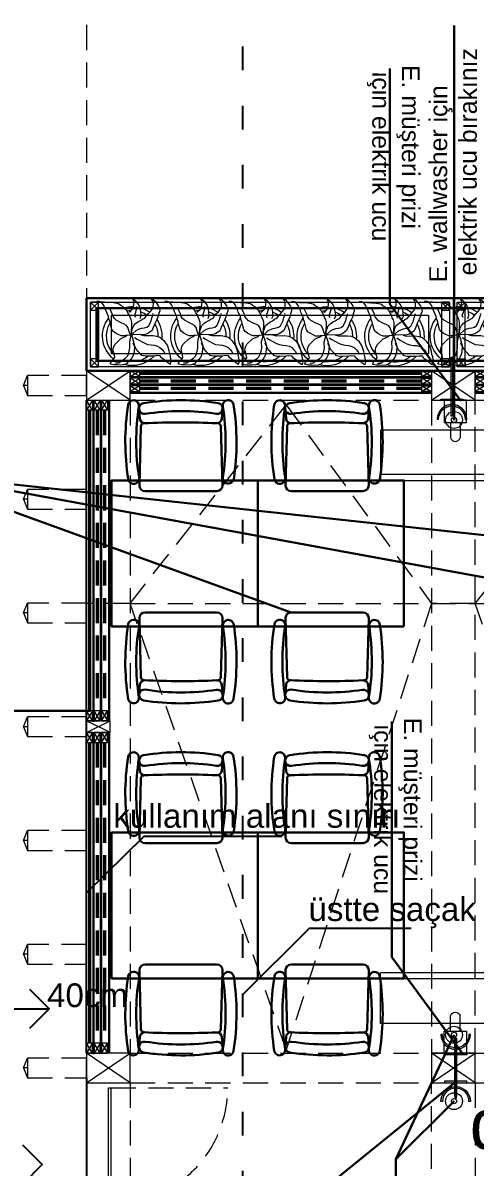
# Model space of a CAD drawing. Header units: millimetres. Extents: x 54215 to 67697, y 23496 to 56611.
# Drawn here: x 55730 to 55959, y 47122 to 47702 of the extents above; entities that cross this region are included whole.
import ezdxf

# ---------------------------------------------------------------- set-up
doc = ezdxf.new("R2010")
doc.units = ezdxf.units.MM
doc.linetypes.add('ACAD_ISO03W100', pattern=[30, 12, -18])
doc.linetypes.add('DASHED', pattern=[19.049999999999997, 12.7, -6.349999999999998])
for name, color, linetype, lineweight in [('- 0.20', 41, 'Continuous', 20), ('- 0.25', 43, 'Continuous', 25), ('b_ince', 87, 'Continuous', 15), ('no3_barisol', 50, 'Continuous', 13), ('no3_cam kesit arka', 141, 'Continuous', 18), ('no3_duvar kaplama', 8, 'Continuous', 0), ('no3_elektrik işaretleri', 10, 'Continuous', 0), ('no3_kutu profil gorunus', 8, 'Continuous', 0), ('no3_kutuprofil kesit', 74, 'Continuous', 18), ('t_elektrik', 1, 'Continuous', 30), ('t_tefriş', 206, 'Continuous', 30)]:
    doc.layers.add(name, color=color, linetype=linetype, lineweight=lineweight)
doc.layers.add('0 rölöve', color=7, linetype='Continuous', true_color=0xf1380e)
doc.styles.get("Standard").update_dxf_attribs({"font": 'arial.ttf'})

# ---------------------------------------------------------------- blocks, each defined once
blk = doc.blocks.new('K-BKLEME')
for p, q in [((-25.67308541322859, 45.21896280599077), (-26.13287398927514, 50.81808646348628)), ((25.53786304992673, 45.29546845687428), (25.98092019616547, 50.8959409040661)), ((-25.0743366262634, 40.48891018859618), (-25.96838146138248, 3.461208921705916)), ((25.95792395230228, 3.538783266897041), (24.95324965356849, 40.563647977396)), ((-22.46315661254084, -0.0335584180554065), (22.46315661254084, 0.0335584180554065))]:
    blk.add_line(p, q)
for points in [[(-26.22592691858915, 8.511760467656984, -0.0775043335886923), (-26.2923548474032, 52.97693656537325, 0.9999999999999962), (-33.0399693910822, 54.01887292740849, 0.0775043335886923), (-32.9703981870282, 7.449667853143808, 1.000000000000011)], [(-22.30484118918401, 48.33121144461831, -0.0775043335886923), (22.16033490853215, 48.39763937343235, 0.9999999999999962), (23.20227127056773, 55.14525391711156, 0.0775043335886923), (-23.36693380369707, 55.07568271305735, 1.000000000000011)], [(26.20037793713937, 8.590081777782473, 0.0775043335886923), (26.13395000832543, 53.05525787549862, -0.9999999999999962), (32.87842127676447, 54.11735049001134, -0.0775043335886923), (32.94799248081881, 7.548145415746772, -1.000000000000011)]]:
    blk.add_lwpolyline(points, format="xyb", close=True)
for centre, radius, start, end in [((-22.68314957945289, 45.46449021770349), 3, 184.6944788809333, 272.6483958401989), ((0.0608811492120367, -459.7664506150143), 502.7702204448715, 87.45145944091986, 92.64839584019896), ((22.54720696153754, 45.53206127371224), 3, 267.5227959762041, 355.4767129354668), ((-23.07491936683016, 40.44063366553717), 1.999999999999999, 92.71973237548004, 178.6168451502175), ((22.95398556215741, 40.50939769816539), 1.999999999999993, 1.554346666182492, 87.45145944091992), ((-22.46838536708128, 3.466437676246357), 3.499999999999991, 180.0855959082045, 270.085595908199), ((22.45792785800063, 3.533554512357055), 3.5, 270.0855959082012, 0.0855959081956659)]:
    blk.add_arc(centre, radius, start, end)
blk = doc.blocks.new('cicek9')
at = {"linetype": 'Continuous'}
for p, q in [((-0.2706669500165333, 0.1233234913505043), (-0.2736232993137833, 0.105597202034005)), ((-0.2736232993137833, 0.105597202034005), (-0.2736232993137833, 0.0701446234010064)), ((-0.2617979021247834, 0.1410497806670605), (-0.2706669500165333, 0.1233234913505043)), ((-0.2617979021247834, 0.1233234913505043), (-0.2617979021247834, 0.1410497806670605)), ((-0.2558852035302834, 0.105597202034005), (-0.2617979021247834, 0.1233234913505043)), ((-0.2411034570440336, 0.0849165311647653), (-0.2558852035302834, 0.105597202034005)), ((-0.2204090119632838, 0.0730990049537468), (-0.2411034570440336, 0.0849165311647653)), ((-0.2736232993137833, 0.0701446234010064), (-0.2706669500165333, 0.052418334084507)), ((-0.2706669500165333, 0.052418334084507), (-0.2617979021247834, 0.0346920447679509)), ((-0.2617979021247834, 0.0346920447679509), (-0.2440598063412835, 0.0228745185569892)), ((-0.2440598063412835, 0.0228745185569892), (-0.2263217105577837, 0.0081026107931734)), ((-0.2263217105577837, 0.0081026107931734), (-0.2085836147742839, -0.0037149154177882)), ((-0.2026709161797839, 0.0671902418482091), (-0.2204090119632838, 0.0730990049537468)), ((-0.1849328203962841, 0.0642358602954687), (-0.2026709161797839, 0.0671902418482091)), ((-0.1642383753155343, 0.0583270971899879), (-0.1849328203962841, 0.0642358602954687)), ((-0.1465002795320345, 0.052418334084507), (-0.1642383753155343, 0.0583270971899879)), ((-0.1287621837485346, 0.0553727156372475), (-0.1465002795320345, 0.052418334084507)), ((-0.1110240879650348, 0.0553727156372475), (-0.1287621837485346, 0.0553727156372475)), ((-0.09032964288428501, 0.0583270971899879), (-0.1110240879650348, 0.0553727156372475)), ((-0.0696351978035352, 0.0583270971899879), (-0.09032964288428501, 0.0583270971899879)), ((-0.0785042456952851, -0.0421218756035842), (-0.0075518625612858, 0.005148229240433)), ((-0.0518971020200354, 0.0553727156372475), (-0.0696351978035352, 0.0583270971899879)), ((-0.0341590062365356, 0.0435551894262289), (-0.0518971020200354, 0.0553727156372475)), ((-0.0164209104530357, 0.02878328166247), (-0.0341590062365356, 0.0435551894262289)), ((-0.0016391639667859, 0.0110569923459707), (-0.0164209104530357, 0.02878328166247)), ((-0.0075518625612858, 0.005148229240433), (-0.0016391639667859, 0.0081026107931734)), ((-0.2085836147742839, -0.0037149154177882), (-0.190845518990784, -0.0125780600760663)), ((-0.190845518990784, -0.0125780600760663), (-0.1553693274237844, -0.0362131124980465)), ((-0.1553693274237844, -0.0362131124980465), (-0.1346748823430346, -0.048030638709065)), ((-0.1346748823430346, -0.048030638709065), (-0.09624234147878499, -0.048030638709065)), ((-0.09624234147878499, -0.048030638709065), (-0.0785042456952851, -0.0421218756035842))]:
    blk.add_line(p, q, dxfattribs=at)
for points in [[(0.0220116304112139, 0.306495147621149), (0.0397497261947137, 0.321267055384908), (0.0427060754919637, 0.3242214369376484)], [(0.0279243290057139, 0.0258289001097296), (0.0456624247892137, 0.0346920447679509), (0.0634005205727135, 0.0465095709789694), (0.0752259177617134, 0.0671902418482091), (0.0840949656534633, 0.0849165311647653), (0.0900076642479633, 0.1026428204812646), (0.0900076642479633, 0.1203691097977639), (0.0781822670589634, 0.1558216884307626), (0.0693132191672135, 0.1735479777473188), (0.0663568698699635, 0.1912742670638181), (0.0574878219782136, 0.2090005563803174), (0.0515751233837136, 0.2444531350133161), (0.0456624247892137, 0.2621794243298723), (0.0397497261947137, 0.2976320029628709), (0.0397497261947137, 0.3153582922793703), (0.0486187740864637, 0.3330845815958696), (0.0634005205727135, 0.3449021078068881)], [(-0.0016391639667859, 0.0081026107931734), (-0.0105082118585358, 0.0258289001097296), (-0.0400717048310355, 0.0612814787427283), (-0.0548534513172854, 0.081962149611968), (-0.0607661499117853, 0.0996884389284674), (-0.0637224992090353, 0.1174147282450235), (-0.0696351978035352, 0.1351410175615229), (-0.0696351978035352, 0.1528673068780222), (-0.0725915471007852, 0.1705935961945215), (-0.0666788485062853, 0.206046174827577), (-0.0578098006145353, 0.2237724641440764), (-0.0518971020200354, 0.2414987534605757), (-0.0164209104530357, 0.2769513320936312), (0.0013171853304641, 0.2887688583045929), (0.0190552811139639, 0.3035407660683518), (0.0220116304112139, 0.306495147621149)], [(0.0042735346277141, 0.0140113738987111), (0.0013171853304641, 0.0317376632152104), (-0.0105082118585358, 0.0671902418482091), (-0.0105082118585358, 0.0849165311647653), (-0.0016391639667859, 0.1026428204812646), (0.010186233222214, 0.1203691097977639), (0.0279243290057139, 0.1558216884307626), (0.0308806783029638, 0.1735479777473188), (0.0308806783029638, 0.1912742670638181), (0.0249679797084639, 0.2090005563803174), (0.0190552811139639, 0.2444531350133161), (0.0190552811139639, 0.2503618981188538)], [(-0.1169367865595348, 0.0701446234010064), (-0.1346748823430346, 0.081962149611968), (-0.1465002795320345, 0.1026428204812646), (-0.1553693274237844, 0.1203691097977639), (-0.1612820260182843, 0.1380953991142633), (-0.1642383753155343, 0.1558216884307626), (-0.1642383753155343, 0.1765023593000592), (-0.1612820260182843, 0.1942286486165585), (-0.1524129781265344, 0.2119549379330579), (-0.1494566288292844, 0.1942286486165585), (-0.1346748823430346, 0.1765023593000592), (-0.1169367865595348, 0.1587760699835599), (-0.099198690776035, 0.1528673068780222), (-0.0814605949925351, 0.1499129253252818), (-0.0785042456952851, 0.1499129253252818)], [(-0.09328599218153501, 0.0937796758229865), (-0.099198690776035, 0.1115059651394858), (-0.1169367865595348, 0.1233234913505043), (-0.1346748823430346, 0.1380953991142633), (-0.1465002795320345, 0.1528673068780222)], [(-0.0105082118585358, 0.0110569923459139), (-0.0459844034255355, 0.0169657554514515), (-0.0637224992090353, 0.0140113738987111), (-0.0844169442897851, 0.0081026107931734), (-0.1021550400732849, -0.0007605338650478), (-0.1198931358567847, -0.0066692969705855), (-0.1376312316402846, -0.0066692969705855), (-0.1553693274237844, 0.0021938476876926), (-0.1731074232072842, 0.0140113738987111), (-0.190845518990784, 0.02878328166247), (-0.2085836147742839, 0.0406008078734885), (-0.2115399640715339, 0.0465095709789694)], [(0.2407814784077118, -0.07166569113110201), (0.223043382624212, -0.0628025464728239), (0.2053052868407121, -0.0598481649200835), (0.1875671910572123, -0.0539394018146027), (0.1786981431654624, -0.0362131124981033), (0.1668727459764625, -0.0007605338650478), (0.1491346501929627, 0.0140113738987111), (0.1313965544094628, 0.0228745185569324), (0.0781822670589634, 0.0317376632152104), (0.0427060754919637, 0.0258289001097296), (0.0249679797084639, 0.0258289001097296), (0.0042735346277141, 0.0140113738987111), (-0.0045955132640358, 0.0081026107931734)], [(0.0013171853304641, 0.0081026107931734), (0.007229883924964001, -0.0125780600760663), (0.0249679797084639, -0.0657569280256212), (0.0545314726809636, -0.1012095066586198), (0.0722695684644634, -0.1159814144223787), (0.0900076642479633, -0.1248445590806568), (0.1077457600314631, -0.1307533221861377), (0.1284402051122129, -0.1337077037388781), (0.1461783008957127, -0.1366620852916753), (0.1668727459764625, -0.1307533221861377), (0.1846108417599623, -0.1218901775278596), (0.2023489375434622, -0.1071182697641575), (0.223043382624212, -0.0923463620003418), (0.2378251291104618, -0.0746200726838424), (0.2407814784077118, -0.07166569113110201)], [(0.0042735346277141, 0.0110569923459139), (0.0220116304112139, -0.0066692969705855), (0.0397497261947137, -0.0214412047343444), (0.0634005205727135, -0.0568937833673431), (0.0811386163562134, -0.0746200726838424), (0.0988767121397132, -0.0893919804476013), (0.116614807923213, -0.0982551251058794), (0.1343529037067128, -0.1012095066586198), (0.1875671910572123, -0.1012095066586198), (0.2053052868407121, -0.0893919804476013), (0.2053052868407121, -0.0864375988948609)], [(-0.0548534513172854, -0.0273499678398253), (-0.0696351978035352, -0.0450762571563246), (-0.1228494851540347, -0.0805288357893801), (-0.1405875809375345, -0.0982551251058794), (-0.1553693274237844, -0.1189357959751192), (-0.1642383753155343, -0.1543883746081747), (-0.1642383753155343, -0.1987040978994514), (-0.1524129781265344, -0.2341566765324501), (-0.1435439302347845, -0.2518829658489494), (-0.1376312316402846, -0.2696092551654488), (-0.1198931358567847, -0.3050618337985043), (-0.1051113893705349, -0.3168793600095228)], [(-0.0075518625612858, -0.018486823181604), (-0.0164209104530357, -0.0391674940508438), (-0.0430280541282855, -0.0923463620003418), (-0.0548534513172854, -0.1100726513168979), (-0.0725915471007852, -0.1277989406333972), (-0.09032964288428501, -0.1425708483971562), (-0.1051113893705349, -0.1602971377136555), (-0.1139804372622848, -0.1780234270301548), (-0.1169367865595348, -0.195749716346711), (-0.1198931358567847, -0.2164303872159508), (-0.1169367865595348, -0.2282479134269693)], [(-0.1051113893705349, -0.3198337415622632), (-0.09624234147878499, -0.2991530706929666), (-0.09328599218153501, -0.2814267813764672), (-0.0814605949925351, -0.2459742027434686), (-0.0814605949925351, -0.2282479134269693), (-0.0637224992090353, -0.2134760056632103), (-0.0459844034255355, -0.2046128610049323), (0.007229883924964001, -0.1691602823719336), (0.0220116304112139, -0.1514339930553774), (0.0249679797084639, -0.1337077037388781), (0.0279243290057139, -0.1130270328696383), (0.0308806783029638, -0.09530074355313901), (0.0279243290057139, -0.0775744542365828), (0.0249679797084639, -0.0568937833673431), (0.0220116304112139, -0.0450762571563246)]]:
    blk.add_lwpolyline(points, dxfattribs=at)
for radius, start, end in [(0.2090813910386985, 109.0006680868756, 126.8665022892906), (0.1812038722335387, 113.3713546191426, 122.6232966501887), (0.2090813910386985, 343.797726471946, 72.69853359805387), (0.1812038722335387, 349.1695778391774, 66.16952485948059), (0.2090813910386985, 139.9640332753135, 161.4682798463648), (0.1812038722335387, 144.5869721537082, 160.5863775336564), (0.2090813910386985, 180.9322348787377, 220.3044941656974), (0.1812038722335387, 186.2472478007371, 216.029800480286), (0.2090813910386985, 257.5001853062674, 320.8039251011957), (0.1812038722335387, 266.7099980285414, 312.8027757249753)]:
    blk.add_arc((0, 0), radius, start, end, dxfattribs=at)
blk = doc.blocks.new('plan girişblok')
for p, q in [((3125.069556933275, 3290.959348802062), (3125.069556933275, 3290.163495166416)), ((3299.736223599956, 3290.959348802062), (3299.736223599956, 3290.163495166416)), ((3103.069556933273, 2947.959348802062), (3103.069556933275, 3278.959348802062)), ((3106.069556933275, 3116.459348802062), (3106.865410568918, 3116.459348802062)), ((3106.069556933275, 3105.459348802062), (3106.865410568918, 3105.459348802062)), ((3106.069556933273, 2947.959348802062), (3106.865410568918, 2947.959348802062)), ((3103.069556933273, 2935.459348802062), (3103.069556933273, 2581.959348802062))]:
    blk.add_line(p, q)
at = {"layer": '0 rölöve'}
blk.add_line((2992.396362417471, 2970.458305577224), (3084.071321958078, 2970.458305577224), dxfattribs=at)
for points in [[(3074.071321958078, 2980.458305577224), (3084.071321958078, 2970.458305577224), (3074.071321958078, 2960.458305577224)], [(3070.569556933273, 2901.459348802062), (3080.569556933273, 2891.459348802062), (3070.569556933273, 2881.459348802062)]]:
    blk.add_lwpolyline(points, dxfattribs=at)
at = {"layer": 'no3_cam kesit arka'}
for p, q in [((3272.736223599947, 3292.959348802062), (3130.069556933275, 3292.959348802062)), ((3272.736223599947, 3292.459348802062), (3130.069556933275, 3292.459348802062)), ((3272.736223599947, 3291.959348802062), (3130.069556933275, 3291.959348802062)), ((3104.069556933275, 3273.959348802062), (3104.069556933275, 3121.459348802062)), ((3104.569556933275, 3273.959348802062), (3104.569556933275, 3121.459348802062)), ((3105.069556933275, 3273.959348802062), (3105.069556933275, 3121.459348802062)), ((3104.069556933275, 3105.459348802062), (3104.069556933273, 2952.959348802062)), ((3104.569556933275, 3105.459348802062), (3104.569556933273, 2952.959348802062)), ((3105.069556933275, 3105.459348802062), (3105.069556933273, 2952.959348802062))]:
    blk.add_line(p, q, dxfattribs=at)
at = {"layer": 'no3_cam kesit arka', "linetype": 'DASHED'}
for p, q in [((3272.736223599947, 3289.163495166417), (3130.069556933275, 3289.163495166417)), ((3272.736223599947, 3288.663495166416), (3130.069556933275, 3288.663495166416)), ((3272.736223599947, 3288.163495166417), (3130.069556933275, 3288.163495166417)), ((3272.736223599947, 3285.367641530771), (3130.069556933275, 3285.367641530771)), ((3272.736223599947, 3284.867641530771), (3130.069556933275, 3284.867641530771)), ((3272.736223599947, 3284.367641530771), (3130.069556933275, 3284.367641530771)), ((3107.865410568919, 3273.959348802062), (3107.865410568919, 3121.459348802062)), ((3108.365410568918, 3273.959348802062), (3108.365410568918, 3121.459348802062)), ((3108.865410568919, 3273.959348802062), (3108.865410568919, 3121.459348802062)), ((3111.661264204566, 3273.959348802062), (3111.661264204566, 3121.459348802062)), ((3112.161264204566, 3273.959348802062), (3112.161264204566, 3121.459348802062)), ((3112.661264204566, 3273.959348802062), (3112.661264204566, 3121.459348802062)), ((3107.865410568919, 3105.459348802062), (3107.865410568919, 2952.959348802062)), ((3108.365410568918, 3105.459348802062), (3108.365410568918, 2952.959348802062)), ((3108.865410568919, 3105.459348802062), (3108.865410568919, 2952.959348802062)), ((3111.661264204566, 3105.459348802062), (3111.661264204564, 2952.959348802062)), ((3112.161264204566, 3105.459348802062), (3112.161264204564, 2952.959348802062)), ((3112.661264204566, 3105.459348802062), (3112.661264204564, 2952.959348802062))]:
    blk.add_line(p, q, dxfattribs=at)
at = {"layer": 'no3_cam kesit arka'}
blk.add_lwpolyline([(3114.069556933273, 2930.346592286682), (3115.275674265309, 2930.346592286682), (3115.275674265309, 2811.927875057765), (3114.069556933273, 2811.927875057765)], close=True, dxfattribs=at)
at = {"layer": 'no3_duvar kaplama', "linetype": 'DASHED'}
for p, q in [((3103.069556933275, 3488.292900018285), (3103.069556933273, 2375.125797585839)), ((3071.069556933275, 3286.459348802062), (3073.069556933275, 3291.459348802062)), ((3125.069556933275, 3293.959348802062), (3627.069556933275, 3293.959348802062)), ((3073.069556933275, 3286.459348802062), (3071.069556933275, 3286.459348802062)), ((3073.069556933275, 3286.459348802062), (3071.069556933275, 3286.459348802062)), ((3071.069556933275, 3286.459348802062), (3073.069556933275, 3281.459348802062)), ((3125.069556933275, 3278.959348802062), (3125.069556933273, 2947.959348802062)), ((3125.069556933275, 3278.959348802062), (3627.069556933275, 3278.959348802062)), ((3277.736223599945, 3278.959348802069), (3277.736223599937, 2947.959348802065)), ((3299.736223599956, 2947.959348802065), (3299.736223599945, 3278.959348802069)), ((3125.069556933275, 3175.959348802062), (3204.126457295899, 3276.673984675181)), ((3204.126457295899, 3276.673984675181), (3277.736223599945, 3175.959348802069)), ((3299.736223599956, 3175.959348802069), (3379.793123962576, 3276.673984675181)), ((3071.069556933275, 3228.792682135398), (3073.069556933275, 3233.792682135398)), ((3073.069556933275, 3228.792682135398), (3071.069556933275, 3228.792682135398)), ((3073.069556933275, 3228.792682135398), (3071.069556933275, 3228.792682135398)), ((3071.069556933275, 3228.792682135398), (3073.069556933275, 3223.792682135398)), ((3071.069556933275, 3171.126015468726), (3073.069556933275, 3176.126015468726)), ((3125.068474946071, 3175.959348802062), (3103.068474946071, 3175.959348802062)), ((3125.068474946071, 3175.959348802062), (3627.069556933275, 3175.959348802062)), ((3204.103173928639, 2949.830476905288), (3125.068474946071, 3175.959348802062)), ((3277.736223599945, 3175.959348802069), (3204.103173928639, 2949.830476905288)), ((3299.736223599945, 3175.959348802069), (3277.736223599945, 3175.959348802069)), ((3379.769840595318, 2949.830476905292), (3299.735141612752, 3175.959348802069)), ((3073.069556933275, 3171.126015468726), (3071.069556933275, 3171.126015468726)), ((3073.069556933275, 3171.126015468726), (3071.069556933275, 3171.126015468726)), ((3071.069556933275, 3171.126015468726), (3073.069556933275, 3166.126015468726)), ((3071.069556933275, 3113.459348802062), (3073.069556933275, 3118.459348802062)), ((3073.069556933275, 3113.459348802062), (3071.069556933275, 3113.459348802062)), ((3073.069556933275, 3113.459348802062), (3071.069556933275, 3113.459348802062)), ((3071.069556933275, 3113.459348802062), (3073.069556933275, 3108.459348802062)), ((3071.069556933273, 3055.79268213539), (3073.069556933273, 3060.792682135391)), ((3073.069556933273, 3055.79268213539), (3071.069556933273, 3055.79268213539)), ((3073.069556933273, 3055.79268213539), (3071.069556933273, 3055.79268213539)), ((3071.069556933273, 3055.79268213539), (3073.069556933273, 3050.792682135391)), ((3071.069556933273, 2998.126015468726), (3073.069556933273, 3003.126015468726)), ((3073.069556933273, 2998.126015468722), (3071.069556933273, 2998.126015468726)), ((3073.069556933273, 2998.126015468722), (3071.069556933273, 2998.126015468726)), ((3071.069556933273, 2998.126015468726), (3073.069556933273, 2993.126015468726)), ((3125.069556933273, 2947.959348802062), (3627.069556933273, 2947.959348802062)), ((3071.069556933273, 2940.459348802062), (3073.069556933273, 2945.459348802062)), ((3073.069556933273, 2940.459348802062), (3071.069556933273, 2940.459348802062)), ((3073.069556933273, 2940.459348802062), (3071.069556933273, 2940.459348802062)), ((3071.069556933273, 2940.459348802062), (3073.069556933273, 2935.459348802062)), ((3115.275674265309, 2930.346592286682), (3174.48503287976, 2930.346592286682)), ((3125.069556933273, 2932.959348802062), (3627.069556933273, 2932.959348802062)), ((3125.069556933273, 2932.959348802062), (3125.069556933273, 2584.459348802062)), ((3277.736223599945, 2584.459348802069), (3277.736223599945, 2932.959348802069)), ((3299.736223599945, 2932.959348802069), (3299.736223599956, 2584.459348802069))]:
    blk.add_line(p, q, dxfattribs=at)
for points in [[(3073.069556933275, 3281.459348802062), (3103.069556933275, 3281.459348802062), (3103.069556933275, 3291.459348802062), (3073.069556933275, 3291.459348802062)], [(3073.069556933275, 3223.792682135398), (3103.069556933275, 3223.792682135398), (3103.069556933275, 3233.792682135398), (3073.069556933275, 3233.792682135398)], [(3073.069556933275, 3166.126015468726), (3103.069556933275, 3166.126015468726), (3103.069556933275, 3176.126015468726), (3073.069556933275, 3176.126015468726)], [(3073.069556933275, 3108.459348802062), (3103.069556933275, 3108.459348802062), (3103.069556933275, 3118.459348802062), (3073.069556933275, 3118.459348802062)], [(3073.069556933273, 3050.792682135391), (3103.069556933273, 3050.792682135391), (3103.069556933273, 3060.792682135391), (3073.069556933273, 3060.792682135391)], [(3073.069556933273, 2993.126015468726), (3103.069556933273, 2993.126015468726), (3103.069556933273, 3003.126015468726), (3073.069556933273, 3003.126015468726)], [(3073.069556933273, 2935.459348802062), (3103.069556933273, 2935.459348802062), (3103.069556933273, 2945.459348802062), (3073.069556933273, 2945.459348802062)]]:
    blk.add_lwpolyline(points, close=True, dxfattribs=at)
blk.add_arc((3115.275674265309, 2930.346592286682), 59.20935861445832, 268.8327822751877, 0, dxfattribs=at)
at = {"layer": 'no3_kutu profil gorunus'}
for p, q in [((3109.069556933275, 3324.709348802062), (3109.069556933275, 3299.959348802062)), ((3282.736223599947, 3324.709348802062), (3282.736223599947, 3299.959348802062)), ((3277.736223599945, 3290.859348802064), (3125.06955693328, 3290.859348802064)), ((3277.736223599945, 3290.263495166415), (3125.06955693328, 3290.263495166415)), ((3125.069556933275, 3287.163495166416), (3130.069556933275, 3290.163495166416)), ((3130.069556933275, 3287.163495166416), (3125.069556933275, 3290.163495166416)), ((3277.736223599945, 3287.163495166416), (3272.736223599947, 3290.163495166416)), ((3272.736223599947, 3287.163495166416), (3277.736223599945, 3290.163495166416)), ((3299.736223599956, 3287.163495166416), (3304.736223599956, 3290.163495166416)), ((3304.736223599956, 3287.163495166416), (3299.736223599956, 3290.163495166416)), ((3277.736223599945, 3287.063495166418), (3125.06955693328, 3287.063495166418)), ((3277.736223599945, 3286.467641530769), (3125.06955693328, 3286.467641530769)), ((3125.069556933275, 3286.367641530771), (3130.069556933275, 3283.367641530771)), ((3130.069556933275, 3286.367641530771), (3125.069556933275, 3283.367641530771)), ((3277.736223599945, 3286.367641530771), (3272.736223599947, 3283.367641530771)), ((3272.736223599947, 3286.367641530771), (3277.736223599945, 3283.367641530771)), ((3299.736223599956, 3286.367641530771), (3304.736223599956, 3283.367641530771)), ((3304.736223599956, 3286.367641530771), (3299.736223599956, 3283.367641530771)), ((3106.169556933274, 3278.959348802062), (3106.169556933274, 3116.459348802069)), ((3106.765410568922, 3278.959348802062), (3106.765410568922, 3116.459348802069)), ((3109.865410568918, 3278.959348802062), (3106.865410568918, 3273.959348802062)), ((3109.865410568918, 3273.959348802062), (3106.865410568918, 3278.959348802062)), ((3109.965410568919, 3278.959348802062), (3109.965410568919, 3116.459348802069)), ((3110.561264204565, 3278.959348802062), (3110.561264204565, 3116.459348802069)), ((3110.661264204566, 3278.959348802062), (3113.661264204566, 3273.959348802062)), ((3110.661264204566, 3273.959348802062), (3113.661264204566, 3278.959348802062)), ((3114.065410568918, 3278.959348802054), (3114.065410568918, 3116.459348802062)), ((3114.661264204566, 3278.959348802054), (3114.661264204566, 3116.459348802062)), ((3277.736223599937, 3282.96349516642), (3125.069556933275, 3282.96349516642)), ((3277.736223599937, 3282.367641530771), (3125.069556933275, 3282.367641530771)), ((3452.402890266618, 3282.96349516642), (3299.736223599956, 3282.96349516642)), ((3452.402890266618, 3282.367641530771), (3299.736223599956, 3282.367641530771)), ((3109.865410568918, 3116.459348802062), (3106.865410568918, 3121.459348802062)), ((3109.865410568918, 3121.459348802062), (3106.865410568918, 3116.459348802062)), ((3110.661264204566, 3116.459348802062), (3113.661264204566, 3121.459348802062)), ((3110.661264204566, 3121.459348802062), (3113.661264204566, 3116.459348802062)), ((3106.169556933274, 3110.459348802062), (3106.169556933272, 2947.959348802069)), ((3106.765410568922, 3110.459348802062), (3106.76541056892, 2947.959348802069)), ((3109.865410568918, 3105.459348802062), (3106.865410568918, 3110.459348802062)), ((3109.865410568918, 3110.459348802062), (3106.865410568918, 3105.459348802062)), ((3109.965410568919, 3110.459348802062), (3109.965410568917, 2947.959348802069)), ((3110.561264204565, 3110.459348802062), (3110.561264204565, 2947.959348802069)), ((3110.661264204566, 3105.459348802062), (3113.661264204566, 3110.459348802062)), ((3110.661264204566, 3110.459348802062), (3113.661264204566, 3105.459348802062)), ((3114.065410568918, 3110.459348802055), (3114.065410568916, 2947.959348802062)), ((3114.661264204566, 3110.459348802055), (3114.661264204564, 2947.959348802062)), ((3109.865410568918, 2947.959348802062), (3106.865410568918, 2952.959348802062)), ((3109.865410568918, 2952.959348802062), (3106.865410568918, 2947.959348802062)), ((3110.661264204564, 2947.959348802062), (3113.661264204564, 2952.959348802062)), ((3110.661264204564, 2952.959348802062), (3113.661264204564, 2947.959348802062))]:
    blk.add_line(p, q, dxfattribs=at)
for points in [[(3103.069556933275, 3330.709348802062), (3288.736223599945, 3330.709348802062), (3288.736223599945, 3293.959348802062), (3103.069556933275, 3293.959348802062)], [(3288.736223599945, 3330.709348802062), (3463.402890266618, 3330.709348802062), (3463.402890266618, 3293.959348802062), (3288.736223599945, 3293.959348802062)], [(3105.069556933275, 3328.709348802062), (3286.736223599947, 3328.709348802062), (3286.736223599947, 3295.959348802062), (3105.069556933275, 3295.959348802062)], [(3290.736223599945, 3328.709348802062), (3461.402890266618, 3328.709348802062), (3461.402890266618, 3295.959348802062), (3290.736223599945, 3295.959348802062)], [(3125.069556933275, 3293.959348802062), (3277.736223599945, 3293.959348802062), (3277.736223599945, 3282.367641530771), (3125.069556933275, 3282.367641530771)], [(3125.069556933275, 3287.163495166416), (3130.069556933275, 3287.163495166416), (3130.069556933275, 3290.163495166416), (3125.069556933275, 3290.163495166416)], [(3277.736223599945, 3287.163495166416), (3272.736223599947, 3287.163495166416), (3272.736223599947, 3290.163495166416), (3277.736223599945, 3290.163495166416)], [(3299.736223599956, 3293.959348802062), (3452.402890266623, 3293.959348802062), (3452.402890266623, 3282.367641530771), (3299.736223599956, 3282.367641530771)], [(3299.736223599956, 3287.163495166416), (3304.736223599956, 3287.163495166416), (3304.736223599956, 3290.163495166416), (3299.736223599956, 3290.163495166416)], [(3125.069556933275, 3283.367641530771), (3130.069556933275, 3283.367641530771), (3130.069556933275, 3286.367641530771), (3125.069556933275, 3286.367641530771)], [(3277.736223599945, 3283.367641530771), (3272.736223599947, 3283.367641530771), (3272.736223599947, 3286.367641530771), (3277.736223599945, 3286.367641530771)], [(3299.736223599956, 3283.367641530771), (3304.736223599956, 3283.367641530771), (3304.736223599956, 3286.367641530771), (3299.736223599956, 3286.367641530771)], [(3103.069556933275, 3116.459348802062), (3103.069556933275, 3278.959348802062), (3114.661264204566, 3278.959348802062), (3114.661264204566, 3116.459348802062)], [(3109.865410568918, 3278.959348802062), (3109.865410568918, 3273.959348802062), (3106.865410568918, 3273.959348802062), (3106.865410568918, 3278.959348802062)], [(3113.661264204566, 3278.959348802062), (3113.661264204566, 3273.959348802062), (3110.661264204566, 3273.959348802062), (3110.661264204566, 3278.959348802062)], [(3109.865410568918, 3116.459348802062), (3109.865410568918, 3121.459348802062), (3106.865410568918, 3121.459348802062), (3106.865410568918, 3116.459348802062)], [(3113.661264204566, 3116.459348802062), (3113.661264204566, 3121.459348802062), (3110.661264204566, 3121.459348802062), (3110.661264204566, 3116.459348802062)], [(3103.069556933273, 2947.959348802062), (3103.069556933275, 3110.459348802062), (3114.661264204566, 3110.459348802062), (3114.661264204564, 2947.959348802062)], [(3109.865410568918, 3105.459348802062), (3109.865410568918, 3110.459348802062), (3106.865410568918, 3110.459348802062), (3106.865410568918, 3105.459348802062)], [(3113.661264204566, 3105.459348802062), (3113.661264204566, 3110.459348802062), (3110.661264204566, 3110.459348802062), (3110.661264204566, 3105.459348802062)], [(3109.865410568918, 2947.959348802062), (3109.865410568918, 2952.959348802062), (3106.865410568918, 2952.959348802062), (3106.865410568918, 2947.959348802062)], [(3113.661264204564, 2947.959348802062), (3113.661264204564, 2952.959348802062), (3110.661264204564, 2952.959348802062), (3110.661264204564, 2947.959348802062)]]:
    blk.add_lwpolyline(points, close=True, dxfattribs=at)
at = {"layer": 'no3_kutuprofil kesit'}
for p, q in [((3105.069556933275, 3324.709348802062), (3109.069556933275, 3328.709348802062)), ((3109.069556933275, 3324.709348802062), (3105.069556933275, 3328.709348802062)), ((3282.736223599947, 3324.709348802062), (3286.736223599947, 3328.709348802062)), ((3286.736223599947, 3324.709348802062), (3282.736223599947, 3328.709348802062)), ((3294.736223599944, 3324.709348802062), (3290.736223599945, 3328.709348802062)), ((3290.736223599945, 3324.709348802062), (3294.736223599944, 3328.709348802062)), ((3105.069556933275, 3295.959348802062), (3109.069556933275, 3299.959348802062)), ((3109.069556933275, 3295.959348802062), (3105.069556933275, 3299.959348802062)), ((3282.736223599947, 3295.959348802062), (3286.736223599947, 3299.959348802062)), ((3286.736223599947, 3295.959348802062), (3282.736223599947, 3299.959348802062)), ((3294.736223599944, 3295.959348802062), (3290.736223599945, 3299.959348802062)), ((3290.736223599945, 3295.959348802062), (3294.736223599944, 3299.959348802062)), ((3125.069556933275, 3278.959348802062), (3103.069556933275, 3293.959348802062)), ((3103.069556933275, 3278.959348802062), (3125.069556933275, 3293.959348802062)), ((3130.069556933275, 3290.959348802062), (3125.069556933275, 3293.959348802062)), ((3125.069556933275, 3290.959348802062), (3130.069556933275, 3293.959348802062)), ((3272.736223599947, 3290.959348802062), (3277.736223599945, 3293.959348802062)), ((3277.736223599945, 3290.959348802062), (3272.736223599947, 3293.959348802062)), ((3299.736223599945, 3278.959348802069), (3277.736223599945, 3293.959348802062)), ((3277.736223599945, 3278.959348802069), (3299.736223599945, 3293.959348802062)), ((3304.736223599956, 3290.959348802062), (3299.736223599956, 3293.959348802062)), ((3299.736223599956, 3290.959348802062), (3304.736223599956, 3293.959348802062)), ((3106.069556933275, 3273.959348802062), (3103.069556933275, 3278.959348802062)), ((3106.069556933275, 3278.959348802062), (3103.069556933275, 3273.959348802062)), ((3106.069556933275, 3121.459348802062), (3103.069556933275, 3116.459348802062)), ((3106.069556933275, 3116.459348802062), (3103.069556933275, 3121.459348802062)), ((3115.069556933275, 3110.459348802062), (3103.069556933275, 3116.459348802062)), ((3103.069556933275, 3110.459348802062), (3115.069556933275, 3116.459348802062)), ((3106.069556933275, 3110.459348802062), (3103.069556933275, 3105.459348802062)), ((3106.069556933275, 3105.459348802062), (3103.069556933275, 3110.459348802062)), ((3106.069556933273, 2952.959348802062), (3103.069556933273, 2947.959348802062)), ((3106.069556933273, 2947.959348802062), (3103.069556933273, 2952.959348802062)), ((3125.069556933273, 2932.959348802062), (3103.069556933273, 2947.959348802062)), ((3103.069556933273, 2932.959348802062), (3125.069556933273, 2947.959348802062)), ((3299.736223599945, 2932.959348802069), (3277.736223599945, 2947.959348802062)), ((3277.736223599945, 2932.959348802069), (3299.736223599945, 2947.959348802062))]:
    blk.add_line(p, q, dxfattribs=at)
for points in [[(3105.069556933275, 3324.709348802062), (3109.069556933275, 3324.709348802062), (3109.069556933275, 3328.709348802062), (3105.069556933275, 3328.709348802062)], [(3109.069556933275, 3328.709348802062), (3282.736223599947, 3328.709348802062), (3282.736223599947, 3295.959348802062), (3109.069556933275, 3295.959348802062)], [(3282.736223599947, 3324.709348802062), (3286.736223599947, 3324.709348802062), (3286.736223599947, 3328.709348802062), (3282.736223599947, 3328.709348802062)], [(3294.736223599944, 3324.709348802062), (3290.736223599945, 3324.709348802062), (3290.736223599945, 3328.709348802062), (3294.736223599944, 3328.709348802062)], [(3294.736223599944, 3328.709348802062), (3457.402890266618, 3328.70934880207), (3457.402890266618, 3295.95934880207), (3294.736223599944, 3295.959348802062)], [(3115.669556933271, 3322.109348802064), (3276.136223599948, 3322.109348802064), (3276.136223599948, 3302.559348802061), (3115.669556933271, 3302.559348802061)], [(3105.069556933275, 3295.959348802062), (3109.069556933275, 3295.959348802062), (3109.069556933275, 3299.959348802062), (3105.069556933275, 3299.959348802062)], [(3282.736223599947, 3295.959348802062), (3286.736223599947, 3295.959348802062), (3286.736223599947, 3299.959348802062), (3282.736223599947, 3299.959348802062)], [(3294.736223599944, 3295.959348802062), (3290.736223599945, 3295.959348802062), (3290.736223599945, 3299.959348802062), (3294.736223599944, 3299.959348802062)], [(3103.069556933275, 3278.959348802062), (3125.069556933275, 3278.959348802062), (3125.069556933275, 3293.959348802062), (3103.069556933275, 3293.959348802062)], [(3125.069556933275, 3290.959348802062), (3130.069556933275, 3290.959348802062), (3130.069556933275, 3293.959348802062), (3125.069556933275, 3293.959348802062)], [(3277.736223599945, 3290.959348802062), (3272.736223599947, 3290.959348802062), (3272.736223599947, 3293.959348802062), (3277.736223599945, 3293.959348802062)], [(3277.736223599945, 3278.959348802069), (3299.736223599945, 3278.959348802069), (3299.736223599945, 3293.959348802065), (3277.736223599945, 3293.959348802065)], [(3299.736223599956, 3290.959348802062), (3304.736223599956, 3290.959348802062), (3304.736223599956, 3293.959348802062), (3299.736223599956, 3293.959348802062)], [(3106.069556933275, 3278.959348802062), (3106.069556933275, 3273.959348802062), (3103.069556933275, 3273.959348802062), (3103.069556933275, 3278.959348802062)], [(3106.069556933275, 3116.459348802062), (3106.069556933275, 3121.459348802062), (3103.069556933275, 3121.459348802062), (3103.069556933275, 3116.459348802062)], [(3103.069556933275, 3116.459348802062), (3103.069556933275, 3110.459348802062), (3115.069556933275, 3110.459348802062), (3115.069556933275, 3116.459348802062)], [(3106.069556933275, 3105.459348802062), (3106.069556933275, 3110.459348802062), (3103.069556933275, 3110.459348802062), (3103.069556933275, 3105.459348802062)], [(3106.069556933273, 2947.959348802062), (3106.069556933273, 2952.959348802062), (3103.069556933273, 2952.959348802062), (3103.069556933273, 2947.959348802062)], [(3103.069556933273, 2932.959348802062), (3125.069556933273, 2932.959348802062), (3125.069556933273, 2947.959348802062), (3103.069556933273, 2947.959348802062)], [(3277.736223599945, 2932.959348802069), (3299.736223599945, 2932.959348802069), (3299.736223599945, 2947.959348802065), (3277.736223599945, 2947.959348802065)]]:
    blk.add_lwpolyline(points, close=True, dxfattribs=at)
at = {"layer": '0 rölöve'}
blk.add_text('40cm', height=12, dxfattribs=at).set_placement((3083.039581719209, 2971.339058364983))
blk = doc.blocks.new('A$C2A9529C1')
at = {"layer": 'no3_elektrik işaretleri'}
h = blk.add_hatch(color=256, dxfattribs=at)
edge = h.paths.add_edge_path()
edge.add_line((-7.597300282e-07, 8.879649158e-07), (-7.597300282e-07, 0.648000887965054))
edge.add_ellipse((-7.597300282e-07, 6.48000088796516), major_axis=(-4.123846747880223, 4.123846747880223), ratio=0.99999999999994, start_angle=134.9999999999982, end_angle=314.9999999999982)
edge.add_line((-7.597300282e-07, 12.31200088796458), (-7.597300282e-07, 12.96000088796473))
edge.add_ellipse((-7.597300282e-07, 6.48000088796516), major_axis=(-4.582051942088879, -4.582051942088879), ratio=0.9999999999999128, start_angle=45.0000000000025, end_angle=225.0000000000025, ccw=False)
for points in [[(8.843067012122443, 1.620000887964805), (8.195067012122761, 1.620000887964805), (8.195067012122761, 11.34000088796506), (8.843067012122443, 11.34000088796506)], [(27.29936161965407, 6.804000887964776), (27.29936161965407, 6.156000887964862), (1.379361619653535, 6.156000887964862), (1.379361619653535, 6.804000887964776)]]:
    blk.add_hatch(color=256, dxfattribs=at).paths.add_polyline_path(points)
blk.add_lwpolyline([(-7.597300282e-07, 12.96000088796495), (-7.597300282e-07, 12.31200088796458, -0.9999999999999944), (-7.597300282e-07, 0.6480008879650541), (-7.597300282e-07, 8.879649158e-07, 0.9999999999999944)], format="xyb", close=True, dxfattribs=at)
for points in [[(8.843067012122443, 11.34000088796506), (8.843067012122443, 1.620000887964805), (8.195067012122761, 1.620000887964805), (8.195067012122761, 11.34000088796506)], [(27.29936161965407, 6.156000887964862), (1.379361619653535, 6.156000887964862), (1.379361619653535, 6.804000887964776), (27.29936161965407, 6.804000887964776)]]:
    blk.add_lwpolyline(points, close=True, dxfattribs=at)
blk = doc.blocks.new('planısıtıcı')
for p, q in [((56931.42781855034, 26902.41017096255), (56931.42781855034, 26978.01017096255)), ((56957.12475609375, 26978.01017096255), (56931.42781855034, 26978.01017096255)), ((56934.61588532829, 26902.41017096255), (56934.61588532829, 26978.01017096255)), ((56957.12475609375, 26902.41017096255), (56957.12475609375, 26978.01017096255)), ((56960.99007036543, 26942.59265977237), (56953.23388941119, 26942.59265977237)), ((56960.99007036543, 26942.59265977237), (56960.99007036543, 26937.82768215273)), ((56960.99007036543, 26937.82768215273), (56953.23388941119, 26937.82768215273)), ((56957.12475609375, 26902.41017096255), (56931.42781855034, 26902.41017096255))]:
    blk.add_line(p, q)
blk.add_lwpolyline([(56960.99007036543, 26934.58971873019), (56972.23097483013, 26934.58971873019), (56972.23097483013, 26945.83062319491), (56960.99007036543, 26945.83062319491)], close=True)
blk.add_arc((56953.88375976204, 26940.21017096256), 2.469531210936409, 105.25737217789, 254.7426278221988)

msp = doc.modelspace()

# ---------------------------------------------------------------- linework, layer by layer
at = {"layer": '- 0.25', "linetype": 'ACAD_ISO03W100'}
msp.add_line((55840.83468664291, 47720.27871379571), (55840.83468664291, 46607.11161136326), dxfattribs=at)
at = {"layer": '0 rölöve', "linetype": 'ACAD_ISO03W100', "ltscale": 5}
msp.add_line((56310.83468664293, 47562.69516257948), (55634.83468664291, 47562.69516257948), dxfattribs=at)
at = {"layer": '0 rölöve'}
for points in [[(55761.83468664292, 47261.17328028147), (55790.94095147491, 47289.99300692444), (55860.70556040778, 47289.99300692444)], [(55840.83468664291, 47209.58538651618), (55874.63651176584, 47243.3872116391), (55926.15892585079, 47243.3872116391)]]:
    msp.add_lwpolyline(points, dxfattribs=at)
at = {"layer": 'no3_barisol'}
for centre, radius in [((55947.83121940716, 47500.95924314485), 4.299999999999998), ((55947.83121940716, 47500.95924314485), 1.299999999999998), ((55947.83121940716, 47189.26873963168), 4.299999999999998), ((55947.83121940716, 47189.26873963168), 1.299999999999998), ((55947.83121940716, 47155.6215855273), 4.299999999999998), ((55947.83121940716, 47155.6215855273), 1.299999999999998)]:
    msp.add_circle(centre, radius, dxfattribs=at)
at = {"layer": 't_elektrik'}
for p, q in [((55947.83121940716, 47500.95924314485), (55947.83121940716, 47700.92435078319)), ((55657.83468664291, 47475.44585536799), (56285.83468664292, 47407.94516257948)), ((55865.40574176639, 47403.43169686378), (55667.11052192255, 47475.44585536799)), ((55667.11052192255, 47475.44585536799), (56034.83414564931, 47407.94516257948)), ((55763.83468664292, 47353.44516257948), (55457.47138467917, 47353.44516257948)), ((55918.36358085099, 47126.15394697112), (55947.83121940716, 47189.26873963168))]:
    msp.add_line(p, q, dxfattribs=at)
for points in [[(55915.40593431072, 47679.09959677619), (55915.40593431072, 47559.61953747952), (55951.24085310096, 47510.72566094904)], [(55916.37073452686, 47348.14829644103), (55916.37073452686, 47228.66823714437), (55952.20565331709, 47179.77436061388)], [(55888.20880256053, 46996.74202871793), (55888.20880256053, 47116.2220880146), (55949.07325861572, 47165.71281007077)], [(55947.83121940716, 47155.6215855273), (55918.36358085099, 47126.15394697112), (55918.36358085099, 47003.82442489248)]]:
    msp.add_lwpolyline(points, dxfattribs=at)
at = {"layer": 't_tefriş'}
for points in [[(56310.83468664293, 47525.94516257948), (55761.83468664292, 47525.94516257948), (55761.83468664292, 47562.69516257948), (56310.83468664293, 47562.69516257948)], [(56305.83468664291, 47530.94516257948), (55766.83468664292, 47530.94516257948), (55766.83468664292, 47557.69516257948), (56305.83468664291, 47557.69516257948)], [(55848.43415011771, 47396.30484883413), (55848.43415011771, 47470.30484883412), (55774.43415011773, 47470.30484883412), (55774.43415011773, 47396.30484883413)], [(55922.43415011773, 47396.30484883417), (55922.43415011773, 47470.30484883417), (55848.43415011771, 47470.30484883412), (55848.43415011771, 47396.30484883417)], [(55848.43415011771, 47217.82571735339), (55848.43415011771, 47291.82571735338), (55774.43415011773, 47291.82571735338), (55774.43415011773, 47217.82571735339)], [(55922.43415011773, 47217.82571735341), (55922.43415011773, 47291.82571735341), (55848.43415011771, 47291.82571735338), (55848.43415011771, 47217.82571735341)]]:
    msp.add_lwpolyline(points, close=True, dxfattribs=at)

# ---------------------------------------------------------------- block references
at = {"layer": '0 rölöve'}
msp.add_blockref('plan girişblok', (52658.76512970964, 44231.98581377742), dxfattribs=at)
at = {"layer": 'b_ince', "xscale": -71.74239622895846, "yscale": 71.74239622895851, "zscale": 71.74239622895851, "rotation": 34.99999999999988}
for p in [(55784.91969161818, 47543.51762991743), (55819.40618752798, 47543.51762991743), (55851.68540182536, 47543.44890053716), (55883.40318904363, 47543.38017115688), (55917.68415783528, 47543.3114417766), (55950.8053493748, 47543.51762991743), (55985.94966505763, 47543.51762991743)]:
    msp.add_blockref('cicek9', p, dxfattribs=at)
at = {"layer": 'no3_elektrik işaretleri', "yscale": 1.152000000007683, "zscale": 1.152000000007683}
for p, xscale, rotation in [((55954.24337972536, 47501.356457185, 0.0005712484638302), 1.152000000007683, 89.9999999999999), ((55941.23504959273, 47189.36472828623, 0.0005712484638302), 1.152000000007683, 269.9999999999999), ((55941.23504959273, 47155.52559687274, 0.0005712484638302), -1.152000000007683, 270.0000000000001)]:
    msp.add_blockref('A$C2A9529C1', p, dxfattribs=dict(at, xscale=xscale, rotation=rotation))
at = {"layer": 'no3_elektrik işaretleri', "rotation": 90}
msp.add_blockref('planısıtıcı', (82888.71152427216, -9461.285812250633), dxfattribs=at)
at = {"layer": 'no3_elektrik işaretleri', "xscale": -1, "rotation": 90}
msp.add_blockref('planısıtıcı', (82888.71152427216, 104152.1761374097), dxfattribs=at)
at = {"layer": 't_tefriş', "xscale": 0.8099999999983488, "yscale": 0.8099999999983488, "zscale": 0.8099999999983488}
for p in [(55809.60513391367, 47464.90451138149), (55883.60513391367, 47464.90451138149), (55809.60513391367, 47286.42537990073), (55883.60513391367, 47286.42537990073)]:
    msp.add_blockref('K-BKLEME', p, dxfattribs=at)
at = {"layer": 't_tefriş', "xscale": -0.8099999999983488, "yscale": 0.8099999999983488, "zscale": 0.8099999999983488, "rotation": 180}
for p in [(55809.6051339137, 47403.40451138152), (55883.6051339137, 47403.40451138155), (55809.6051339137, 47224.92537990076), (55883.6051339137, 47224.92537990079)]:
    msp.add_blockref('K-BKLEME', p, dxfattribs=at)

# ---------------------------------------------------------------- texts
at = {"layer": '- 0.20'}
msp.add_text('dış oturma alanı', height=25.2, dxfattribs=at).set_placement((55955.82465229953, 47131.32816700003))
at = {"layer": '0 rölöve'}
for s, p in [('kullanım alanı sınırı', (55775.35030373943, 47294.2251497462)), ('üstte saçak izdüşümü', (55874.12861964793, 47246.95656542679))]:
    msp.add_text(s, height=12, dxfattribs=at).set_placement(p)
at = {"layer": 't_elektrik', "char_height": 9, "width": 385.5589293680532, "attachment_point": 1}
for s, insert, rotation in [('E. wallwasher için\\P elektrik ucu bırakınız', (55935.26041658151, 47570.77417888528, 0.0007140605797878), 89.9081907427614), ('E. müşteri prizi\\P için elektrik ucu', (55930.50669689037, 47680.93338584972, 0.0007140605797878), 269.90819074276135), ('E. müşteri prizi\\P için elektrik ucu', (55931.47149710651, 47349.98208551457, 0.0007140605797878), 269.90819074276135)]:
    msp.add_mtext(s, dxfattribs=dict(at, insert=insert, rotation=rotation))

doc.saveas('drawing.dxf')
